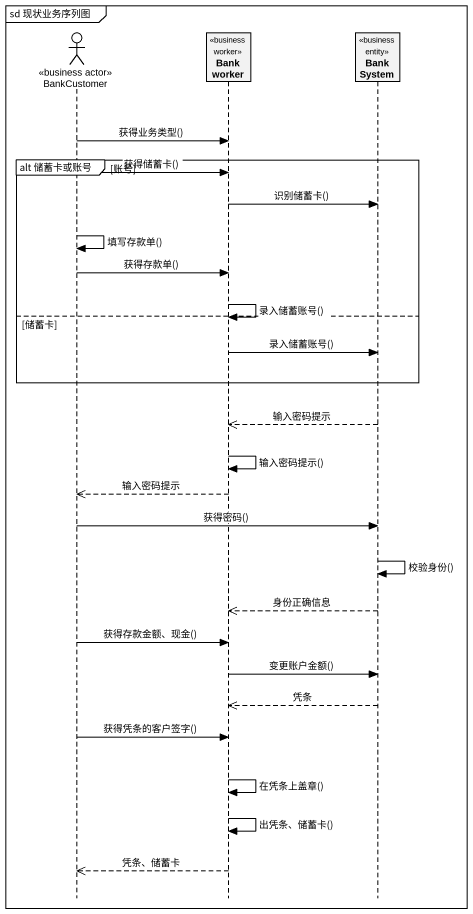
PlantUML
@startuml
mainframe sd 现状业务序列图
hide footbox
actor BankCustomer <<business actor>>
participant "Bank worker" as Bank_worker <<business worker>>
participant BankSystem <<business entity>>

BankCustomer -> Bank_worker : 获得业务类型()
group alt 储蓄卡或账号 [账号]
  BankCustomer -> Bank_worker : 获得储蓄卡()
  Bank_worker -> BankSystem : 识别储蓄卡()
  BankCustomer -> BankCustomer : 填写存款单()
  BankCustomer -> Bank_worker : 获得存款单()
  Bank_worker -> Bank_worker : 录入储蓄账号()
else 储蓄卡
  Bank_worker -> BankSystem : 录入储蓄账号()
end
BankSystem -->> Bank_worker : 输入密码提示
Bank_worker -> Bank_worker : 输入密码提示()
Bank_worker -->> BankCustomer : 输入密码提示
BankCustomer -> BankSystem : 获得密码()
BankSystem -> BankSystem : 校验身份()
BankSystem -->> Bank_worker : 身份正确信息
BankCustomer -> Bank_worker : 获得存款金额、现金()
Bank_worker -> BankSystem : 变更账户金额()
BankSystem -->> Bank_worker : 凭条
BankCustomer -> Bank_worker : 获得凭条的客户签字()
Bank_worker -> Bank_worker : 在凭条上盖章()
Bank_worker -> Bank_worker : 出凭条、储蓄卡()
Bank_worker -->> BankCustomer : 凭条、储蓄卡
@enduml
